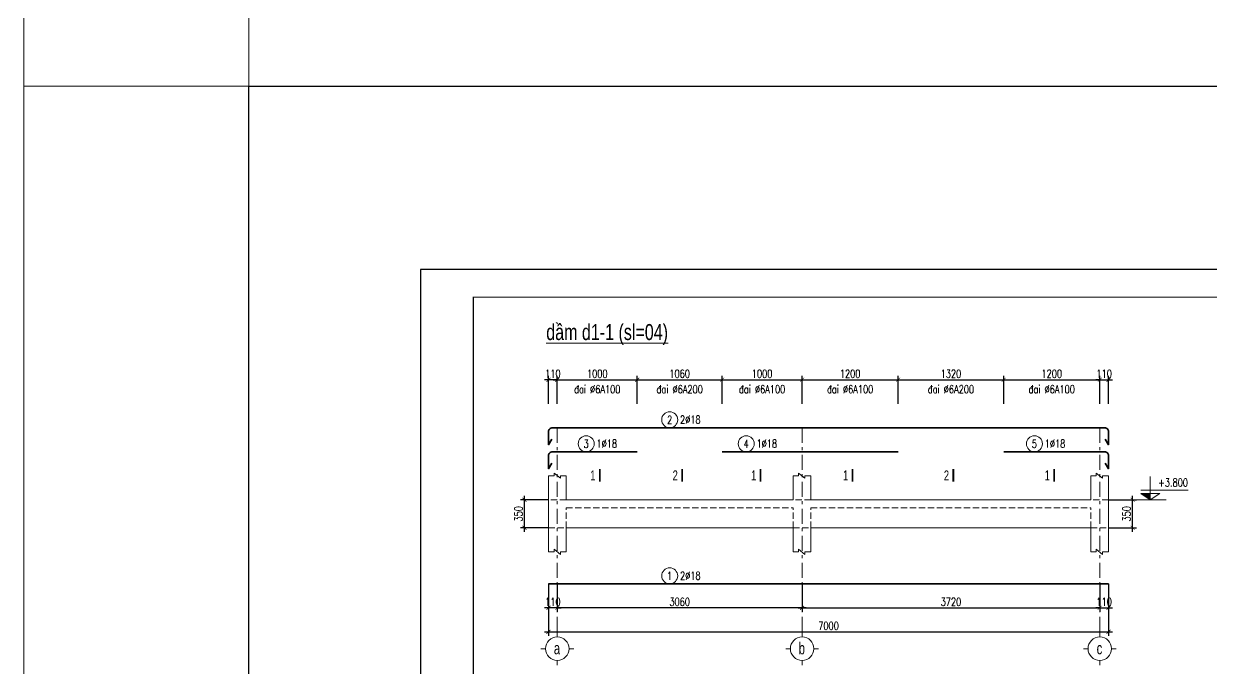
# Model space of a CAD drawing. Extents: x -1855204 to -1466800, y -1308584 to -996495.
# Drawn here: x -1855204 to -1825520, y -1207030 to -1190922 of the extents above; entities that cross this region are included whole.
import ezdxf
from ezdxf.enums import TextEntityAlignment as Align

# ---------------------------------------------------------------- set-up
doc = ezdxf.new("R2010")
doc.units = 0
doc.header["$LTSCALE"] = 150
doc.header["$PDMODE"] = 35
doc.linetypes.add('_An', pattern=[5, 3.5, -1.5])
doc.linetypes.add('_Tim', pattern=[9, 5, -1.5, 1, -1.5])
doc.layers.get('Defpoints').update_dxf_attribs({"lineweight": 18})
for name, color, linetype, lineweight in [('05.Text', 253, 'Continuous', 18), ('11.Khung bo', 32, 'Continuous', 50), ('12.Khung', 36, 'Continuous', 25), ('KCVN-THAY', 7, 'Continuous', 25), ('LS-DIM', 251, 'Continuous', 13), ('LS-TEXT', 60, 'Continuous', 20), ('LS-THAY', 7, 'Continuous', 20), ('LS-THEP', 3, 'Continuous', 35), ('LS-TRUC', 108, '_Tim', 9)]:
    doc.layers.add(name, color=color, linetype=linetype, lineweight=lineweight)
doc.layers.add('DIM', color=1, linetype='Continuous')
doc.styles.add('KCVN-LEADER', font='vnromadi.shx', dxfattribs={"width": 0.7, "height": 4})
doc.styles.add('LS.TEXT', font='vnromadi.shx', dxfattribs={"width": 0.7, "height": 4})
doc.styles.add('vnsimpli', font='vnsimli.shx', dxfattribs={"width": 0.75})
doc.dimstyles.new('D10', dxfattribs={"dimtxt": 200, "dimasz": 0, "dimexe": 0, "dimexo": 0, "dimgap": 0, "dimtad": 1, "dimdec": 0, "dimlfac": 0.1, "dimzin": 0, "dimdsep": 46, "dimtxsty": 'vnsimpli', "dimblk1": 'ARCHTICK', "dimblk2": 'ARCHTICK', "dimsah": 1, "dimcen": 0, "dimsd1": 1, "dimsd2": 1, "dimclrd": 256, "dimclre": 256, "dimclrt": 60, "dimadec": 0, "dimazin": 0, "dimtfac": 0.02, "dimtdec": 0, "dimtix": 1, "dimtmove": 2, "dimatfit": 3, "dimldrblk": 'ARCHTICK', "dimfxl": 100, "dimtolj": 1, "dimtzin": 0, "dimarcsym": 0})
doc.dimstyles.new('D50', dxfattribs={"dimtxt": 200, "dimasz": 100, "dimexe": 100, "dimexo": 0, "dimgap": 50, "dimtad": 1, "dimdec": 0, "dimlfac": 0.5, "dimzin": 0, "dimdsep": 46, "dimtxsty": 'vnsimpli', "dimblk1": 'ARCHTICK', "dimblk2": 'ARCHTICK', "dimsah": 1, "dimcen": 0, "dimdle": 100, "dimclrd": 256, "dimclre": 256, "dimclrt": 60, "dimadec": 0, "dimazin": 0, "dimtfac": 0.02, "dimtdec": 0, "dimtix": 1, "dimtmove": 2, "dimatfit": 3, "dimldrblk": 'ARCHTICK', "dimfxl": 100, "dimtolj": 1, "dimtzin": 0, "dimarcsym": 0})

# ---------------------------------------------------------------- blocks, each defined once
blk = doc.blocks.new('*U4')
at = {"layer": 'KCVN-THAY', "color": 140}
blk.add_lwpolyline([(214871.76, 86966.68), (215381.8, 86966.68), (215381.8, 86579.68), (214871.76, 86579.68)], close=True, dxfattribs=at)
blk = doc.blocks.new('100')
at = {"layer": '11.Khung bo', "const_width": 26.7}
blk.add_lwpolyline([(1860913, -945240), (1860913, -916940), (1896063, -916940), (1896063, -945240)], close=True, dxfattribs=at)
at = {"layer": '12.Khung', "color": 1}
blk.add_lwpolyline([(1901579, -945940), (1901579, -916240), (1859580, -916240), (1859580, -945940)], close=True, dxfattribs=at)
blk = doc.blocks.new('A$C0F04115F')
at = {"layer": 'LS-THAY'}
for p, q in [((-380, 380), (-380, 530)), ((-760, 0), (-910, 0)), ((0, 0), (150, 0)), ((-380, -380), (-380, -530))]:
    blk.add_line(p, q, dxfattribs=at)
blk.add_circle((-380, 0), 380, dxfattribs=at)
blk = doc.blocks.new('_ArchTick')
at = {"layer": 'DIM', "color": 0, "const_width": 0.15}
blk.add_lwpolyline([(-0.5, -0.5), (0.5, 0.5)], dxfattribs=at)
blk = doc.blocks.new('*D1862')
at = {"layer": 'Defpoints', "color": 0, "transparency": 16777216}
for p in [(-1842087, -1204920), (-1841867, -1204920), (-1842087, -1205520)]:
    blk.add_point(p, dxfattribs=at)
at = {"layer": 'LS-DIM', "lineweight": -2, "transparency": 16777216}
for p, q in [((-1842087, -1204920), (-1842087, -1205620)), ((-1841867, -1204920), (-1841867, -1205620)), ((-1842087, -1205520), (-1842187, -1205520)), ((-1841867, -1205520), (-1842087, -1205520)), ((-1841867, -1205520), (-1841767, -1205520))]:
    blk.add_line(p, q, dxfattribs=at)
at = {"layer": 'LS-DIM', "lineweight": -2, "transparency": 16777216, "xscale": 100, "yscale": 100, "zscale": 100}
blk.add_blockref('_ArchTick', (-1842087, -1205520), dxfattribs=at)
at = {"layer": 'LS-DIM', "lineweight": -2, "transparency": 16777216, "xscale": 100, "yscale": 100, "zscale": 100, "rotation": 180}
blk.add_blockref('_ArchTick', (-1841867, -1205520), dxfattribs=at)
at = {"layer": 'LS-DIM', "color": 60, "transparency": 16777216, "insert": (-1841977, -1205370), "char_height": 200, "attachment_point": 5, "style": 'vnsimpli'}
blk.add_mtext('\\A1;110', dxfattribs=at)
blk = doc.blocks.new('*D1863')
at = {"layer": 'Defpoints', "color": 0, "transparency": 16777216}
for p in [(-1842087, -1199820), (-1842087, -1200420), (-1841867, -1200420)]:
    blk.add_point(p, dxfattribs=at)
at = {"layer": 'LS-DIM', "lineweight": -2, "transparency": 16777216}
for p, q in [((-1842087, -1200420), (-1842087, -1199720)), ((-1841867, -1200420), (-1841867, -1199720)), ((-1842087, -1199820), (-1842187, -1199820)), ((-1841867, -1199820), (-1842087, -1199820)), ((-1841867, -1199820), (-1841767, -1199820))]:
    blk.add_line(p, q, dxfattribs=at)
at = {"layer": 'LS-DIM', "lineweight": -2, "transparency": 16777216, "xscale": 100, "yscale": 100, "zscale": 100}
blk.add_blockref('_ArchTick', (-1842087, -1199820), dxfattribs=at)
at = {"layer": 'LS-DIM', "lineweight": -2, "transparency": 16777216, "xscale": 100, "yscale": 100, "zscale": 100, "rotation": 180}
blk.add_blockref('_ArchTick', (-1841867, -1199820), dxfattribs=at)
at = {"layer": 'LS-DIM', "color": 60, "transparency": 16777216, "insert": (-1841977, -1199670), "char_height": 200, "attachment_point": 5, "style": 'vnsimpli'}
blk.add_mtext('\\A1;110', dxfattribs=at)
blk = doc.blocks.new('*D1864')
at = {"layer": 'Defpoints', "color": 0, "transparency": 16777216}
for p in [(-1828087, -1199820), (-1828307, -1200420), (-1828087, -1200420)]:
    blk.add_point(p, dxfattribs=at)
at = {"layer": 'LS-DIM', "lineweight": -2, "transparency": 16777216}
for p, q in [((-1828307, -1200420), (-1828307, -1199720)), ((-1828087, -1200420), (-1828087, -1199720)), ((-1828307, -1199820), (-1828407, -1199820)), ((-1828307, -1199820), (-1828087, -1199820)), ((-1828087, -1199820), (-1827987, -1199820))]:
    blk.add_line(p, q, dxfattribs=at)
at = {"layer": 'LS-DIM', "lineweight": -2, "transparency": 16777216, "xscale": 100, "yscale": 100, "zscale": 100}
blk.add_blockref('_ArchTick', (-1828307, -1199820), dxfattribs=at)
at = {"layer": 'LS-DIM', "lineweight": -2, "transparency": 16777216, "xscale": 100, "yscale": 100, "zscale": 100, "rotation": 180}
blk.add_blockref('_ArchTick', (-1828087, -1199820), dxfattribs=at)
at = {"layer": 'LS-DIM', "color": 60, "transparency": 16777216, "insert": (-1828197, -1199670), "char_height": 200, "attachment_point": 5, "style": 'vnsimpli'}
blk.add_mtext('\\A1;110', dxfattribs=at)
blk = doc.blocks.new('*D1865')
at = {"layer": 'Defpoints', "color": 0, "transparency": 16777216}
for p in [(-1842087, -1204920), (-1828087, -1204920), (-1828087, -1206120)]:
    blk.add_point(p, dxfattribs=at)
at = {"layer": 'LS-DIM', "lineweight": -2, "transparency": 16777216}
for p, q in [((-1842087, -1204920), (-1842087, -1206220)), ((-1828087, -1204920), (-1828087, -1206220)), ((-1842187, -1206120), (-1827987, -1206120))]:
    blk.add_line(p, q, dxfattribs=at)
at = {"layer": 'LS-DIM', "lineweight": -2, "transparency": 16777216, "xscale": 100, "yscale": 100, "zscale": 100, "rotation": 180}
blk.add_blockref('_ArchTick', (-1842087, -1206120), dxfattribs=at)
at = {"layer": 'LS-DIM', "lineweight": -2, "transparency": 16777216, "xscale": 100, "yscale": 100, "zscale": 100}
blk.add_blockref('_ArchTick', (-1828087, -1206120), dxfattribs=at)
at = {"layer": 'LS-DIM', "color": 60, "transparency": 16777216, "insert": (-1835087, -1205970), "char_height": 200, "attachment_point": 5, "style": 'vnsimpli'}
blk.add_mtext('\\A1;7000', dxfattribs=at)
blk = doc.blocks.new('COSCD')
at = {"layer": 'LS-DIM'}
blk.add_hatch(color=256, dxfattribs=at).paths.add_polyline_path([(3.6, 0), (3.6, 1.44), (1.44, 1.44)])
for p, q in [((3.6, 0), (3.6, 5.23)), ((7.2, 0), (0, 0)), ((1.44, 2.16), (12.12, 2.16)), ((1.44, 1.44), (5.76, 1.44)), ((1.44, 1.44), (3.6, 0)), ((5.76, 1.44), (3.6, 0))]:
    blk.add_line(p, q, dxfattribs=at)
blk = doc.blocks.new('*D1866')
at = {"layer": 'Defpoints', "color": 0, "transparency": 16777216}
for p in [(-1835747, -1204920), (-1828307, -1204920), (-1828307, -1205520)]:
    blk.add_point(p, dxfattribs=at)
at = {"layer": 'LS-DIM', "lineweight": -2, "transparency": 16777216}
for p, q in [((-1835747, -1204920), (-1835747, -1205620)), ((-1828307, -1204920), (-1828307, -1205620)), ((-1835847, -1205520), (-1828207, -1205520))]:
    blk.add_line(p, q, dxfattribs=at)
at = {"layer": 'LS-DIM', "lineweight": -2, "transparency": 16777216, "xscale": 100, "yscale": 100, "zscale": 100, "rotation": 180}
blk.add_blockref('_ArchTick', (-1835747, -1205520), dxfattribs=at)
at = {"layer": 'LS-DIM', "lineweight": -2, "transparency": 16777216, "xscale": 100, "yscale": 100, "zscale": 100}
blk.add_blockref('_ArchTick', (-1828307, -1205520), dxfattribs=at)
at = {"layer": 'LS-DIM', "color": 60, "transparency": 16777216, "insert": (-1832027, -1205370), "char_height": 200, "attachment_point": 5, "style": 'vnsimpli'}
blk.add_mtext('\\A1;3720', dxfattribs=at)
blk = doc.blocks.new('*D1867')
at = {"layer": 'Defpoints', "color": 0, "transparency": 16777216}
for p in [(-1841867, -1204920), (-1835747, -1204920), (-1841867, -1205520)]:
    blk.add_point(p, dxfattribs=at)
at = {"layer": 'LS-DIM', "lineweight": -2, "transparency": 16777216}
for p, q in [((-1841867, -1204920), (-1841867, -1205620)), ((-1835747, -1204920), (-1835747, -1205620)), ((-1835647, -1205520), (-1841967, -1205520))]:
    blk.add_line(p, q, dxfattribs=at)
at = {"layer": 'LS-DIM', "lineweight": -2, "transparency": 16777216, "xscale": 100, "yscale": 100, "zscale": 100, "rotation": 180}
blk.add_blockref('_ArchTick', (-1841867, -1205520), dxfattribs=at)
at = {"layer": 'LS-DIM', "lineweight": -2, "transparency": 16777216, "xscale": 100, "yscale": 100, "zscale": 100}
blk.add_blockref('_ArchTick', (-1835747, -1205520), dxfattribs=at)
at = {"layer": 'LS-DIM', "color": 60, "transparency": 16777216, "insert": (-1838807, -1205370), "char_height": 200, "attachment_point": 5, "style": 'vnsimpli'}
blk.add_mtext('\\A1;3060', dxfattribs=at)
blk = doc.blocks.new('*D1868')
at = {"layer": 'Defpoints', "color": 0, "transparency": 16777216}
for p in [(-1835747, -1199820), (-1837747, -1200420), (-1835747, -1200420)]:
    blk.add_point(p, dxfattribs=at)
at = {"layer": 'LS-DIM', "lineweight": -2, "transparency": 16777216}
for p, q in [((-1837747, -1200420), (-1837747, -1199720)), ((-1835747, -1200420), (-1835747, -1199720)), ((-1837847, -1199820), (-1835647, -1199820))]:
    blk.add_line(p, q, dxfattribs=at)
at = {"layer": 'LS-DIM', "lineweight": -2, "transparency": 16777216, "xscale": 100, "yscale": 100, "zscale": 100, "rotation": 180}
blk.add_blockref('_ArchTick', (-1837747, -1199820), dxfattribs=at)
at = {"layer": 'LS-DIM', "lineweight": -2, "transparency": 16777216, "xscale": 100, "yscale": 100, "zscale": 100}
blk.add_blockref('_ArchTick', (-1835747, -1199820), dxfattribs=at)
at = {"layer": 'LS-DIM', "color": 60, "transparency": 16777216, "insert": (-1836747, -1199670), "char_height": 200, "attachment_point": 5, "style": 'vnsimpli'}
blk.add_mtext('\\A1;1000', dxfattribs=at)
blk = doc.blocks.new('*D1869')
at = {"layer": 'Defpoints', "color": 0, "transparency": 16777216}
for p in [(-1837747, -1199820), (-1839867, -1200420), (-1837747, -1200420)]:
    blk.add_point(p, dxfattribs=at)
at = {"layer": 'LS-DIM', "lineweight": -2, "transparency": 16777216}
for p, q in [((-1839867, -1200420), (-1839867, -1199720)), ((-1837747, -1200420), (-1837747, -1199720)), ((-1839967, -1199820), (-1837647, -1199820))]:
    blk.add_line(p, q, dxfattribs=at)
at = {"layer": 'LS-DIM', "lineweight": -2, "transparency": 16777216, "xscale": 100, "yscale": 100, "zscale": 100, "rotation": 180}
blk.add_blockref('_ArchTick', (-1839867, -1199820), dxfattribs=at)
at = {"layer": 'LS-DIM', "lineweight": -2, "transparency": 16777216, "xscale": 100, "yscale": 100, "zscale": 100}
blk.add_blockref('_ArchTick', (-1837747, -1199820), dxfattribs=at)
at = {"layer": 'LS-DIM', "color": 60, "transparency": 16777216, "insert": (-1838807, -1199670), "char_height": 200, "attachment_point": 5, "style": 'vnsimpli'}
blk.add_mtext('\\A1;1060', dxfattribs=at)
blk = doc.blocks.new('*D1870')
at = {"layer": 'Defpoints', "color": 0, "transparency": 16777216}
for p in [(-1842687, -1202820), (-1842087, -1202820), (-1842087, -1203520)]:
    blk.add_point(p, dxfattribs=at)
at = {"layer": 'LS-DIM', "lineweight": -2, "transparency": 16777216}
for p, q in [((-1842687, -1203620), (-1842687, -1202720)), ((-1842087, -1202820), (-1842787, -1202820)), ((-1842087, -1203520), (-1842787, -1203520))]:
    blk.add_line(p, q, dxfattribs=at)
at = {"layer": 'LS-DIM', "lineweight": -2, "transparency": 16777216, "xscale": 100, "yscale": 100, "zscale": 100}
for p, rotation in [((-1842687, -1202820), 90), ((-1842687, -1203520), 270)]:
    blk.add_blockref('_ArchTick', p, dxfattribs=dict(at, rotation=rotation))
at = {"layer": 'LS-DIM', "color": 60, "transparency": 16777216, "insert": (-1842837, -1203170), "char_height": 200, "attachment_point": 5, "rotation": 90, "style": 'vnsimpli'}
blk.add_mtext('\\A1;350', dxfattribs=at)
blk = doc.blocks.new('*D1871')
at = {"layer": 'Defpoints', "color": 0, "transparency": 16777216}
for p in [(-1828087, -1202820), (-1827487, -1202820), (-1828087, -1203520)]:
    blk.add_point(p, dxfattribs=at)
at = {"layer": 'LS-DIM', "lineweight": -2, "transparency": 16777216}
for p, q in [((-1827487, -1203620), (-1827487, -1202720)), ((-1828087, -1202820), (-1827387, -1202820)), ((-1828087, -1203520), (-1827387, -1203520))]:
    blk.add_line(p, q, dxfattribs=at)
at = {"layer": 'LS-DIM', "lineweight": -2, "transparency": 16777216, "xscale": 100, "yscale": 100, "zscale": 100}
for p, rotation in [((-1827487, -1202820), 90), ((-1827487, -1203520), 270)]:
    blk.add_blockref('_ArchTick', p, dxfattribs=dict(at, rotation=rotation))
at = {"layer": 'LS-DIM', "color": 60, "transparency": 16777216, "insert": (-1827637, -1203170), "char_height": 200, "attachment_point": 5, "rotation": 90, "style": 'vnsimpli'}
blk.add_mtext('\\A1;350', dxfattribs=at)
blk = doc.blocks.new('*D1872')
at = {"layer": 'Defpoints', "color": 0, "transparency": 16777216}
for p in [(-1841867, -1200157), (-1841867, -1200420), (-1839867, -1200420)]:
    blk.add_point(p, dxfattribs=at)
at = {"layer": 'LS-DIM', "lineweight": -2, "transparency": 16777216}
for p, q in [((-1841867, -1200420), (-1841867, -1200157)), ((-1839867, -1200420), (-1839867, -1200157))]:
    blk.add_line(p, q, dxfattribs=at)
at = {"layer": 'LS-DIM', "color": 60, "transparency": 16777216, "insert": (-1840867, -1200057), "char_height": 200, "attachment_point": 5, "style": 'vnsimpli'}
blk.add_mtext('\\A1;®ai %%C6A100', dxfattribs=at)
blk = doc.blocks.new('*D1873')
at = {"layer": 'Defpoints', "color": 0, "transparency": 16777216}
for p in [(-1839867, -1199820), (-1841867, -1200420), (-1839867, -1200420)]:
    blk.add_point(p, dxfattribs=at)
at = {"layer": 'LS-DIM', "lineweight": -2, "transparency": 16777216}
for p, q in [((-1841867, -1200420), (-1841867, -1199720)), ((-1839867, -1200420), (-1839867, -1199720)), ((-1841967, -1199820), (-1839767, -1199820))]:
    blk.add_line(p, q, dxfattribs=at)
at = {"layer": 'LS-DIM', "lineweight": -2, "transparency": 16777216, "xscale": 100, "yscale": 100, "zscale": 100, "rotation": 180}
blk.add_blockref('_ArchTick', (-1841867, -1199820), dxfattribs=at)
at = {"layer": 'LS-DIM', "lineweight": -2, "transparency": 16777216, "xscale": 100, "yscale": 100, "zscale": 100}
blk.add_blockref('_ArchTick', (-1839867, -1199820), dxfattribs=at)
at = {"layer": 'LS-DIM', "color": 60, "transparency": 16777216, "insert": (-1840867, -1199670), "char_height": 200, "attachment_point": 5, "style": 'vnsimpli'}
blk.add_mtext('\\A1;1000', dxfattribs=at)
blk = doc.blocks.new('*D1874')
at = {"layer": 'Defpoints', "color": 0, "transparency": 16777216}
for p in [(-1839867, -1200157), (-1839867, -1200420), (-1837747, -1200420)]:
    blk.add_point(p, dxfattribs=at)
at = {"layer": 'LS-DIM', "lineweight": -2, "transparency": 16777216}
for p, q in [((-1839867, -1200420), (-1839867, -1200157)), ((-1837747, -1200420), (-1837747, -1200157))]:
    blk.add_line(p, q, dxfattribs=at)
at = {"layer": 'LS-DIM', "color": 60, "transparency": 16777216, "insert": (-1838807, -1200057), "char_height": 200, "attachment_point": 5, "style": 'vnsimpli'}
blk.add_mtext('\\A1;®ai %%C6A200', dxfattribs=at)
blk = doc.blocks.new('*D1875')
at = {"layer": 'Defpoints', "color": 0, "transparency": 16777216}
for p in [(-1837747, -1200157), (-1837747, -1200420), (-1835747, -1200420)]:
    blk.add_point(p, dxfattribs=at)
at = {"layer": 'LS-DIM', "lineweight": -2, "transparency": 16777216}
for p, q in [((-1837747, -1200420), (-1837747, -1200157)), ((-1835747, -1200420), (-1835747, -1200157))]:
    blk.add_line(p, q, dxfattribs=at)
at = {"layer": 'LS-DIM', "color": 60, "transparency": 16777216, "insert": (-1836747, -1200057), "char_height": 200, "attachment_point": 5, "style": 'vnsimpli'}
blk.add_mtext('\\A1;®ai %%C6A100', dxfattribs=at)
blk = doc.blocks.new('*D1876')
at = {"layer": 'Defpoints', "color": 0, "transparency": 16777216}
for p in [(-1828307, -1204920), (-1828087, -1204920), (-1828087, -1205520)]:
    blk.add_point(p, dxfattribs=at)
at = {"layer": 'LS-DIM', "lineweight": -2, "transparency": 16777216}
for p, q in [((-1828307, -1204920), (-1828307, -1205620)), ((-1828087, -1204920), (-1828087, -1205620)), ((-1828307, -1205520), (-1828407, -1205520)), ((-1828307, -1205520), (-1828087, -1205520)), ((-1828087, -1205520), (-1827987, -1205520))]:
    blk.add_line(p, q, dxfattribs=at)
at = {"layer": 'LS-DIM', "lineweight": -2, "transparency": 16777216, "xscale": 100, "yscale": 100, "zscale": 100}
blk.add_blockref('_ArchTick', (-1828307, -1205520), dxfattribs=at)
at = {"layer": 'LS-DIM', "lineweight": -2, "transparency": 16777216, "xscale": 100, "yscale": 100, "zscale": 100, "rotation": 180}
blk.add_blockref('_ArchTick', (-1828087, -1205520), dxfattribs=at)
at = {"layer": 'LS-DIM', "color": 60, "transparency": 16777216, "insert": (-1828197, -1205370), "char_height": 200, "attachment_point": 5, "style": 'vnsimpli'}
blk.add_mtext('\\A1;110', dxfattribs=at)
blk = doc.blocks.new('*D1877')
at = {"layer": 'Defpoints', "color": 0, "transparency": 16777216}
for p in [(-1828307, -1199820), (-1830707, -1200420), (-1828307, -1200420)]:
    blk.add_point(p, dxfattribs=at)
at = {"layer": 'LS-DIM', "lineweight": -2, "transparency": 16777216}
for p, q in [((-1830707, -1200420), (-1830707, -1199720)), ((-1828307, -1200420), (-1828307, -1199720)), ((-1830807, -1199820), (-1828207, -1199820))]:
    blk.add_line(p, q, dxfattribs=at)
at = {"layer": 'LS-DIM', "lineweight": -2, "transparency": 16777216, "xscale": 100, "yscale": 100, "zscale": 100, "rotation": 180}
blk.add_blockref('_ArchTick', (-1830707, -1199820), dxfattribs=at)
at = {"layer": 'LS-DIM', "lineweight": -2, "transparency": 16777216, "xscale": 100, "yscale": 100, "zscale": 100}
blk.add_blockref('_ArchTick', (-1828307, -1199820), dxfattribs=at)
at = {"layer": 'LS-DIM', "color": 60, "transparency": 16777216, "insert": (-1829507, -1199670), "char_height": 200, "attachment_point": 5, "style": 'vnsimpli'}
blk.add_mtext('\\A1;1200', dxfattribs=at)
blk = doc.blocks.new('*D1878')
at = {"layer": 'Defpoints', "color": 0, "transparency": 16777216}
for p in [(-1830707, -1199820), (-1833347, -1200420), (-1830707, -1200420)]:
    blk.add_point(p, dxfattribs=at)
at = {"layer": 'LS-DIM', "lineweight": -2, "transparency": 16777216}
for p, q in [((-1833347, -1200420), (-1833347, -1199720)), ((-1830707, -1200420), (-1830707, -1199720)), ((-1833447, -1199820), (-1830607, -1199820))]:
    blk.add_line(p, q, dxfattribs=at)
at = {"layer": 'LS-DIM', "lineweight": -2, "transparency": 16777216, "xscale": 100, "yscale": 100, "zscale": 100, "rotation": 180}
blk.add_blockref('_ArchTick', (-1833347, -1199820), dxfattribs=at)
at = {"layer": 'LS-DIM', "lineweight": -2, "transparency": 16777216, "xscale": 100, "yscale": 100, "zscale": 100}
blk.add_blockref('_ArchTick', (-1830707, -1199820), dxfattribs=at)
at = {"layer": 'LS-DIM', "color": 60, "transparency": 16777216, "insert": (-1832027, -1199670), "char_height": 200, "attachment_point": 5, "style": 'vnsimpli'}
blk.add_mtext('\\A1;1320', dxfattribs=at)
blk = doc.blocks.new('*D1879')
at = {"layer": 'Defpoints', "color": 0, "transparency": 16777216}
for p in [(-1835747, -1200157), (-1835747, -1200420), (-1833347, -1200420)]:
    blk.add_point(p, dxfattribs=at)
at = {"layer": 'LS-DIM', "lineweight": -2, "transparency": 16777216}
for p, q in [((-1835747, -1200420), (-1835747, -1200157)), ((-1833347, -1200420), (-1833347, -1200157))]:
    blk.add_line(p, q, dxfattribs=at)
at = {"layer": 'LS-DIM', "color": 60, "transparency": 16777216, "insert": (-1834547, -1200057), "char_height": 200, "attachment_point": 5, "style": 'vnsimpli'}
blk.add_mtext('\\A1;®ai %%C6A100', dxfattribs=at)
blk = doc.blocks.new('*D1880')
at = {"layer": 'Defpoints', "color": 0, "transparency": 16777216}
for p in [(-1833347, -1199820), (-1835747, -1200420), (-1833347, -1200420)]:
    blk.add_point(p, dxfattribs=at)
at = {"layer": 'LS-DIM', "lineweight": -2, "transparency": 16777216}
for p, q in [((-1835747, -1200420), (-1835747, -1199720)), ((-1833347, -1200420), (-1833347, -1199720)), ((-1835847, -1199820), (-1833247, -1199820))]:
    blk.add_line(p, q, dxfattribs=at)
at = {"layer": 'LS-DIM', "lineweight": -2, "transparency": 16777216, "xscale": 100, "yscale": 100, "zscale": 100, "rotation": 180}
blk.add_blockref('_ArchTick', (-1835747, -1199820), dxfattribs=at)
at = {"layer": 'LS-DIM', "lineweight": -2, "transparency": 16777216, "xscale": 100, "yscale": 100, "zscale": 100}
blk.add_blockref('_ArchTick', (-1833347, -1199820), dxfattribs=at)
at = {"layer": 'LS-DIM', "color": 60, "transparency": 16777216, "insert": (-1834547, -1199670), "char_height": 200, "attachment_point": 5, "style": 'vnsimpli'}
blk.add_mtext('\\A1;1200', dxfattribs=at)
blk = doc.blocks.new('*D1881')
at = {"layer": 'Defpoints', "color": 0, "transparency": 16777216}
for p in [(-1833347, -1200157), (-1833347, -1200420), (-1830707, -1200420)]:
    blk.add_point(p, dxfattribs=at)
at = {"layer": 'LS-DIM', "lineweight": -2, "transparency": 16777216}
for p, q in [((-1833347, -1200420), (-1833347, -1200157)), ((-1830707, -1200420), (-1830707, -1200157))]:
    blk.add_line(p, q, dxfattribs=at)
at = {"layer": 'LS-DIM', "color": 60, "transparency": 16777216, "insert": (-1832027, -1200057), "char_height": 200, "attachment_point": 5, "style": 'vnsimpli'}
blk.add_mtext('\\A1;®ai %%C6A200', dxfattribs=at)
blk = doc.blocks.new('*D1882')
at = {"layer": 'Defpoints', "color": 0, "transparency": 16777216}
for p in [(-1830707, -1200157), (-1830707, -1200420), (-1828307, -1200420)]:
    blk.add_point(p, dxfattribs=at)
at = {"layer": 'LS-DIM', "lineweight": -2, "transparency": 16777216}
for p, q in [((-1830707, -1200420), (-1830707, -1200157)), ((-1828307, -1200420), (-1828307, -1200157))]:
    blk.add_line(p, q, dxfattribs=at)
at = {"layer": 'LS-DIM', "color": 60, "transparency": 16777216, "insert": (-1829507, -1200057), "char_height": 200, "attachment_point": 5, "style": 'vnsimpli'}
blk.add_mtext('\\A1;®ai %%C6A100', dxfattribs=at)

msp = doc.modelspace()

# ---------------------------------------------------------------- linework, layer by layer
at = {"layer": 'LS-DIM', "linetype": '_An', "ltscale": 0.3}
for p, q in [((-1841646.8, -1203519.8), (-1841646.8, -1203019.8)), ((-1841646.8, -1203019.8), (-1835966.8, -1203019.8)), ((-1835966.8, -1203519.8), (-1835966.8, -1203019.8)), ((-1835526.8, -1203019.8), (-1828526.8, -1203019.8)), ((-1835526.8, -1203519.8), (-1835526.8, -1203019.8)), ((-1828526.8, -1203519.8), (-1828526.8, -1203019.8))]:
    msp.add_line(p, q, dxfattribs=at)
at = {"layer": 'LS-DIM'}
for points in [[(-1842086.8, -1202219.8), (-1841944.7, -1202219.8), (-1841944.7, -1202156.8), (-1841787.1, -1202283), (-1841787.1, -1202219.8), (-1841646.8, -1202219.8)], [(-1835966.8, -1202219.8), (-1835834.6, -1202219.8), (-1835834.6, -1202156.8), (-1835676.9, -1202283), (-1835676.9, -1202219.8), (-1835526.8, -1202219.8)], [(-1828526.8, -1202219.8), (-1828394.6, -1202219.8), (-1828394.6, -1202156.8), (-1828236.9, -1202283), (-1828236.9, -1202219.8), (-1828086.8, -1202219.8)], [(-1842086.8, -1204120.2), (-1841944.7, -1204120.2), (-1841944.7, -1204057.3), (-1841787.1, -1204183.4), (-1841787.1, -1204120.2), (-1841646.8, -1204120.2)], [(-1835966.8, -1204120.2), (-1835834.6, -1204120.2), (-1835834.6, -1204057.3), (-1835676.9, -1204183.4), (-1835676.9, -1204120.2), (-1835526.8, -1204120.2)], [(-1828526.8, -1204120.2), (-1828394.6, -1204120.2), (-1828394.6, -1204057.3), (-1828236.9, -1204183.4), (-1828236.9, -1204120.2), (-1828086.8, -1204120.2)]]:
    msp.add_lwpolyline(points, dxfattribs=at)
at = {"layer": 'LS-DIM', "linetype": '_An', "ltscale": 0.3}
for points in [[(-1841646.8, -1202819.8), (-1842086.8, -1202819.8)], [(-1835526.8, -1202819.8), (-1835966.8, -1202819.8)], [(-1828086.8, -1202819.8), (-1828526.8, -1202819.8)], [(-1842086.8, -1203519.8), (-1842086.8, -1203519.8), (-1841646.8, -1203519.8)], [(-1835966.8, -1203519.8), (-1835526.8, -1203519.8)], [(-1828526.8, -1203519.8), (-1828086.8, -1203519.8)]]:
    msp.add_lwpolyline(points, dxfattribs=at)
for points in [[(-1835966.8, -1203519.8), (-1835966.8, -1203519.8)], [(-1828526.8, -1203519.8), (-1828526.8, -1203519.8)]]:
    msp.add_lwpolyline(points, close=True, dxfattribs=at)
at = {"layer": 'LS-TEXT', "const_width": 42.9}
for points in [[(-1840806.6, -1202046.8), (-1840806.6, -1202369.2)], [(-1838746.6, -1202046.8), (-1838746.6, -1202369.2)], [(-1836784.6, -1202046.8), (-1836784.6, -1202369.2)], [(-1834486.6, -1202046.8), (-1834486.6, -1202369.2)], [(-1831966.6, -1202046.8), (-1831966.6, -1202369.2)], [(-1829446.6, -1202046.8), (-1829446.6, -1202369.2)]]:
    msp.add_lwpolyline(points, dxfattribs=at)
at = {"layer": 'LS-THAY'}
for p, q in [((-1842086.8, -1202819.8), (-1842086.8, -1202219.8)), ((-1841646.8, -1202819.8), (-1841646.8, -1202219.8)), ((-1835966.8, -1202819.8), (-1835966.8, -1202219.8)), ((-1835526.8, -1202819.8), (-1835526.8, -1202219.8)), ((-1828526.8, -1202819.8), (-1828526.8, -1202219.8)), ((-1828086.8, -1202819.8), (-1828086.8, -1202219.8)), ((-1842086.8, -1202819.8), (-1842086.8, -1202819.8)), ((-1841646.8, -1202819.8), (-1835966.8, -1202819.8)), ((-1835526.8, -1202819.8), (-1828526.8, -1202819.8)), ((-1828086.8, -1203519.8), (-1828086.8, -1202819.8)), ((-1842086.8, -1203519.8), (-1842086.8, -1203519.8)), ((-1842086.8, -1203519.8), (-1842086.8, -1204120.2)), ((-1841646.8, -1203519.8), (-1835966.8, -1203519.8)), ((-1841646.8, -1203519.8), (-1841646.8, -1204120.2)), ((-1835966.8, -1203519.8), (-1835966.8, -1204120.2)), ((-1835526.8, -1203519.8), (-1828526.8, -1203519.8)), ((-1835526.8, -1203519.8), (-1835526.8, -1204120.2)), ((-1828526.8, -1203519.8), (-1828526.8, -1204120.2)), ((-1828086.8, -1203519.8), (-1828086.8, -1204120.2))]:
    msp.add_line(p, q, dxfattribs=at)
at = {"layer": 'LS-THAY', "color": 140}
for points in [[(-1849579.6, -1013074.3), (-1855203.6, -1013074.3), (-1855203.2, -1308583.6), (-1849579.5, -1308583.6)], [(-1855203.4, -1153782.6), (-1466800.3, -1153782.1), (-1466800.3, -1192482.8), (-1855203.4, -1192482.8)], [(-1855203.4, -1192482.8), (-1466800.4, -1192482.3), (-1466800.4, -1231183.1), (-1855203.4, -1231183.1)]]:
    msp.add_lwpolyline(points, close=True, dxfattribs=at)
at = {"layer": 'LS-THAY'}
msp.add_lwpolyline([(-1842086.8, -1203519.8), (-1842086.8, -1202819.8)], dxfattribs=at)
for centre in [(-1839057.2, -1200819.8), (-1841144.6, -1201419.9), (-1837144.5, -1201419.9), (-1829939.8, -1201419.9), (-1839057.2, -1204720.2)]:
    msp.add_circle(centre, 200, dxfattribs=at)
at = {"layer": 'LS-THEP'}
for p, q in [((-1837746.7, -1201619.8), (-1833346.8, -1201619.8)), ((-1828086.8, -1204920.1), (-1842086.8, -1204920.3))]:
    msp.add_line(p, q, dxfattribs=at)
for points in [[(-1828172.4, -1201301.8), (-1828086.8, -1201444.6), (-1828086.8, -1201119.8, 0.4142136), (-1828186.8, -1201019.8), (-1841986.7, -1201019.8, 0.4142136), (-1842086.7, -1201119.8), (-1842086.7, -1201444.9), (-1842001.1, -1201302.1)], [(-1839866.8, -1201619.8), (-1841986.7, -1201619.8, 0.4142136), (-1842086.7, -1201719.8), (-1842086.7, -1202044.9), (-1842001.1, -1201902.1)], [(-1828172.4, -1201901.8), (-1828086.8, -1202044.6), (-1828086.8, -1201719.8, 0.4142136), (-1828186.8, -1201619.8), (-1830706.7, -1201619.8)]]:
    msp.add_lwpolyline(points, format="xyb", dxfattribs=at)
at = {"layer": 'LS-TRUC', "ltscale": 0.5}
for p, q in [((-1841866.8, -1201019.8), (-1841866.8, -1206189.3)), ((-1835746.8, -1201019.7), (-1835746.8, -1206189.3)), ((-1828306.8, -1201019.7), (-1828306.8, -1206189.3))]:
    msp.add_line(p, q, dxfattribs=at)

# ---------------------------------------------------------------- block references
at = {"layer": '05.Text', "xscale": 0.991454545641318, "yscale": 0.991454545641318, "zscale": 0.9914545456793755}
msp.add_blockref('100', (-3688976.4, -288652.9), dxfattribs=at)
at = {"layer": 'Defpoints', "xscale": 100, "yscale": 100, "zscale": 100}
msp.add_blockref('*U4', (-23336755.1, -9889150.6), dxfattribs=at)
at = {"layer": 'LS-DIM', "xscale": 111.1111111112405, "yscale": 111.1111111110076, "zscale": 111.1111111111125}
msp.add_blockref('COSCD', (-1827444.3, -1202819.8), dxfattribs=at)
at = {"layer": 'LS-THAY', "xscale": 0.7730448001530021, "yscale": 0.7730447999201715, "zscale": 0.7730448000000003}
for p in [(-1841572.9, -1206541.2), (-1835452.9, -1206541.2), (-1828012.9, -1206541.2)]:
    msp.add_blockref('A$C0F04115F', p, dxfattribs=at)

# ---------------------------------------------------------------- texts
at = {"layer": 'LS-TEXT', "color": 60, "style": 'LS.TEXT', "width": 0.75}
msp.add_text('%%UdÇm d1-1 (sl=04)', height=400, dxfattribs=at).set_placement((-1842143, -1198827.7))
at = {"layer": 'LS-TEXT', "style": 'vnsimpli', "width": 0.75}
for s, p in [('2`18', (-1838542.4, -1200916.8)), ('1`18', (-1840629.7, -1201516.9)), ('1`18', (-1836629.7, -1201517)), ('1`18', (-1829425, -1201516.9)), ('2`18', (-1838542.4, -1204817.3))]:
    msp.add_text(s, height=200, dxfattribs=at).set_placement(p, align=Align.CENTER)
at = {"layer": 'LS-TEXT'}
for s, height, style, width, p in [('1', 250, 'KCVN-LEADER', 0.7, (-1840913.8, -1202335.8)), ('2', 250, 'KCVN-LEADER', 0.7, (-1838853.7, -1202335.8)), ('1', 250, 'KCVN-LEADER', 0.7, (-1836891.7, -1202335.8)), ('1', 250, 'KCVN-LEADER', 0.7, (-1834593.8, -1202335.8)), ('2', 250, 'KCVN-LEADER', 0.7, (-1832073.7, -1202335.8)), ('1', 250, 'KCVN-LEADER', 0.7, (-1829553.7, -1202335.8)), ('+3.800', 200, 'vnsimpli', 0.75, (-1826101.1, -1202489.8))]:
    msp.add_text(s, height=height, dxfattribs=dict(at, style=style, width=width)).set_placement(p, align=Align.RIGHT)
at = {"layer": 'LS-TEXT', "style": 'KCVN-LEADER', "width": 0.7}
for s, p in [('a', (-1841874.1, -1206532)), ('b', (-1835754.1, -1206532)), ('c', (-1828314.1, -1206532))]:
    msp.add_text(s, height=300, dxfattribs=at).set_placement(p, align=Align.MIDDLE_CENTER)
at = {"layer": 'LS-TEXT', "style": 'vnsimpli', "width": 0.75}
for tag, p in [('2', (-1839057.2, -1200819.8)), ('3', (-1841144.6, -1201419.9)), ('4', (-1837144.5, -1201419.9)), ('5', (-1829939.8, -1201419.9)), ('1', (-1839057.2, -1204720.2))]:
    msp.add_attdef(tag, text='2', height=200, dxfattribs=at).set_placement(p, align=Align.MIDDLE)

# ---------------------------------------------------------------- dimensions: what is measured, and where the dimension line sits
at = {"layer": 'LS-DIM'}
for base, p1, p2, picture, middle in [((-1842086.8, -1199819.8), (-1841866.8, -1200419.8), (-1842086.8, -1200419.8), '*D1863', (-1841976.8, -1199669.8)), ((-1839866.8, -1199819.8), (-1841866.8, -1200419.8), (-1839866.8, -1200419.8), '*D1873', (-1840866.8, -1199669.8)), ((-1837746.7, -1199819.8), (-1839866.8, -1200419.8), (-1837746.7, -1200419.8), '*D1869', (-1838806.8, -1199669.8)), ((-1835746.8, -1199819.8), (-1837746.7, -1200419.8), (-1835746.8, -1200419.8), '*D1868', (-1836746.7, -1199669.8)), ((-1833346.8, -1199819.8), (-1835746.8, -1200419.8), (-1833346.8, -1200419.8), '*D1880', (-1834546.8, -1199669.8)), ((-1830706.7, -1199819.8), (-1833346.8, -1200419.8), (-1830706.7, -1200419.8), '*D1878', (-1832026.8, -1199669.8)), ((-1828306.8, -1199819.8), (-1830706.7, -1200419.8), (-1828306.8, -1200419.8), '*D1877', (-1829506.7, -1199669.8)), ((-1828086.8, -1199819.8), (-1828306.8, -1200419.8), (-1828086.8, -1200419.8), '*D1864', (-1828196.8, -1199669.8)), ((-1842086.8, -1205520.2), (-1841866.8, -1204920.3), (-1842086.8, -1204920.3), '*D1862', (-1841976.8, -1205370.2)), ((-1828086.8, -1206120.2), (-1842086.8, -1204920.3), (-1828086.8, -1204920.3), '*D1865', (-1835086.8, -1205970.2)), ((-1841866.8, -1205520.2), (-1835746.8, -1204920.3), (-1841866.8, -1204920.3), '*D1867', (-1838806.8, -1205370.2)), ((-1828306.8, -1205520.2), (-1835746.8, -1204920.3), (-1828306.8, -1204920.3), '*D1866', (-1832026.8, -1205370.2)), ((-1828086.8, -1205520.2), (-1828306.8, -1204920.3), (-1828086.8, -1204920.3), '*D1876', (-1828196.8, -1205370.2))]:
    dim = msp.add_linear_dim(base=base, p1=p1, p2=p2, dimstyle='D50', dxfattribs=at)
    dim.commit()
    dim.dimension.update_dxf_attribs({"geometry": picture, "text_midpoint": middle})
for base, p1, p2, text, picture, middle in [((-1841866.8, -1200156.8), (-1839866.8, -1200419.8), (-1841866.8, -1200419.8), '®ai %%C6A100', '*D1872', (-1840866.8, -1200056.8)), ((-1839866.8, -1200156.8), (-1837746.7, -1200419.8), (-1839866.8, -1200419.8), '®ai %%C6A200', '*D1874', (-1838806.8, -1200056.8)), ((-1837746.7, -1200156.8), (-1835746.8, -1200419.8), (-1837746.7, -1200419.8), '®ai %%C6A100', '*D1875', (-1836746.7, -1200056.8)), ((-1835746.8, -1200156.8), (-1833346.8, -1200419.8), (-1835746.8, -1200419.8), '®ai %%C6A100', '*D1879', (-1834546.8, -1200056.8)), ((-1833346.8, -1200156.8), (-1830706.7, -1200419.8), (-1833346.8, -1200419.8), '®ai %%C6A200', '*D1881', (-1832026.8, -1200056.8)), ((-1830706.7, -1200156.8), (-1828306.8, -1200419.8), (-1830706.7, -1200419.8), '®ai %%C6A100', '*D1882', (-1829506.7, -1200056.8))]:
    dim = msp.add_linear_dim(base=base, p1=p1, p2=p2, text=text, dimstyle='D10', dxfattribs=at)
    dim.commit()
    dim.dimension.update_dxf_attribs({"geometry": picture, "text_midpoint": middle})
for base, p1, p2, picture, middle in [((-1842686.8, -1202819.8), (-1842086.8, -1203519.8), (-1842086.8, -1202819.8), '*D1870', (-1842836.8, -1203169.8)), ((-1827486.8, -1202819.8), (-1828086.8, -1203519.8), (-1828086.8, -1202819.8), '*D1871', (-1827636.8, -1203169.8))]:
    dim = msp.add_linear_dim(base=base, p1=p1, p2=p2, angle=90, dimstyle='D50', dxfattribs=at)
    dim.commit()
    dim.dimension.update_dxf_attribs({"geometry": picture, "text_midpoint": middle})

doc.saveas('drawing.dxf')
